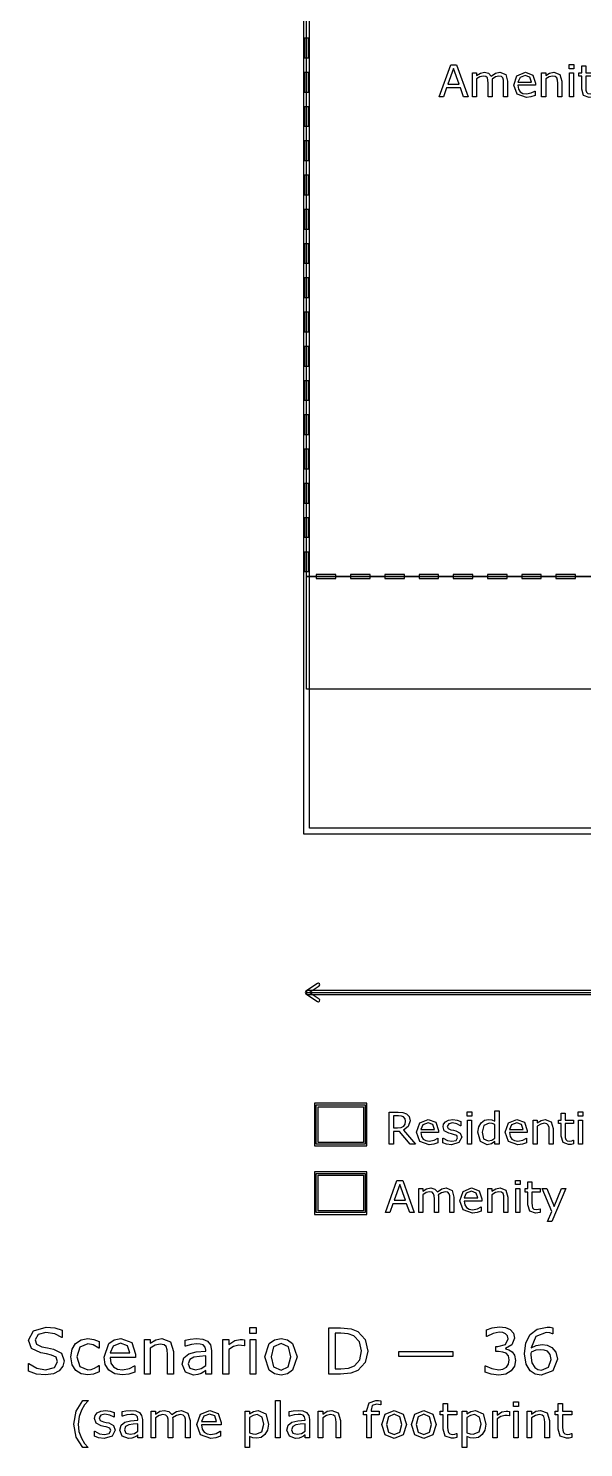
# Model space of a CAD drawing. Extents: x -3 to 198, y 3 to 612.
# Drawn here: x -3.4 to 26.6, y 155 to 231.7 of the extents above; entities that cross this region are included whole.
import ezdxf

# ---------------------------------------------------------------- set-up
doc = ezdxf.new("R2010")
doc.units = 0
doc.header["$MEASUREMENT"] = 0
doc.layers.add('Layer 1', color=7, linetype='Continuous')

msp = doc.modelspace()

# ---------------------------------------------------------------- linework, layer by layer
at = {"layer": 'Layer 1', "color": 7}
for points in [[(11.483006, 307.840781), (11.483006, 188.19656), (71.066891, 188.19656), (71.066891, 307.840781), (11.483006, 307.840781)], [(11.535715, 231.21765), (11.535715, 230.159318), (11.747589, 230.159318), (11.747589, 231.21765), (11.535715, 231.21765)], [(20.380319, 228.042654), (20.134986, 228.042654), (19.965229, 228.525174), (19.216438, 228.525174), (19.046682, 228.042654), (18.812975, 228.042654), (19.443169, 229.773953), (19.750126, 229.773953), (20.380319, 228.042654)], [(19.894303, 228.722844), (19.590834, 229.57279), (19.286202, 228.722844), (19.894303, 228.722844)], [(26.102056, 229.558847), (25.85556, 229.558847), (25.85556, 229.785568), (26.102056, 229.785568), (26.102056, 229.558847)], [(27.19501, 228.054296), (27.060136, 228.027573), (26.931075, 228.016989), (26.628768, 228.12396), (26.525284, 228.466966), (26.525284, 229.157633), (26.37762, 229.157633), (26.37762, 229.341333), (26.525284, 229.341333), (26.525284, 229.714554), (26.743878, 229.714554), (26.743878, 229.341333), (27.19501, 229.341333), (27.19501, 229.157633), (26.743878, 229.157633), (26.743878, 228.565788), (26.748534, 228.405344), (26.781091, 228.298373), (26.850854, 228.229767), (26.988056, 228.208865), (27.099676, 228.223946), (27.183392, 228.250696), (27.195008, 228.250696), (27.19501, 228.054296)], [(11.535715, 229.365569), (11.535715, 228.307237), (11.747589, 228.307237), (11.747589, 229.365569), (11.535715, 229.365569)], [(22.520884, 228.042654), (22.302293, 228.042654), (22.302293, 228.782137), (22.294154, 228.943771), (22.262761, 229.068178), (22.186021, 229.143743), (22.041844, 229.169407), (21.858135, 229.122893), (21.674425, 229.006636), (21.680238, 228.94385), (21.682566, 228.87408), (21.682566, 228.042654), (21.463975, 228.042654), (21.463975, 228.782137), (21.455837, 228.944935), (21.424443, 229.069342), (21.347704, 229.143743), (21.203527, 229.169407), (21.023305, 229.125222), (20.844247, 229.01243), (20.844247, 228.042654), (20.625656, 228.042654), (20.625656, 229.341413), (20.844247, 229.341413), (20.844247, 229.197241), (21.047722, 229.329771), (21.265151, 229.377449), (21.489555, 229.321648), (21.627919, 229.166999), (21.869764, 229.327469), (22.10347, 229.377449), (22.418567, 229.247221), (22.520886, 228.885615), (22.520884, 228.042654)], [(24.028929, 228.669372), (23.072012, 228.669372), (23.108056, 228.46006), (23.206888, 228.314725), (23.349902, 228.231011), (23.533611, 228.203097), (23.799874, 228.255432), (23.991722, 228.360074), (24.003351, 228.360074), (24.003351, 228.121711), (23.777783, 228.043818), (23.535938, 228.012412), (23.031318, 228.186825), (22.849934, 228.684479), (23.023179, 229.190256), (23.48129, 229.377449), (23.885916, 229.223964), (24.02893, 228.787958), (24.028929, 228.669372)], [(23.816152, 228.8368), (23.728948, 229.10305), (23.469662, 229.197241), (23.189447, 229.093763), (23.072012, 228.8368), (23.816152, 228.8368)], [(25.446283, 228.042654), (25.227692, 228.042654), (25.227692, 228.782137), (25.217228, 228.949565), (25.178858, 229.072834), (25.095142, 229.144907), (24.953291, 229.169248), (24.766093, 229.125063), (24.578896, 229.012271), (24.578896, 228.042654), (24.360304, 228.042654), (24.360304, 229.341413), (24.578896, 229.341413), (24.578896, 229.197241), (24.79051, 229.329771), (25.014915, 229.377449), (25.335825, 229.250714), (25.446283, 228.885615), (25.446283, 228.042654)], [(26.088103, 228.042654), (25.869512, 228.042654), (25.869512, 229.341413), (26.088103, 229.341413), (26.088103, 228.042654)], [(11.535715, 227.513488), (11.535715, 226.455156), (11.747589, 226.455156), (11.747589, 227.513488), (11.535715, 227.513488)], [(11.535715, 225.661407), (11.535715, 224.603075), (11.747589, 224.603075), (11.747589, 225.661407), (11.535715, 225.661407)], [(11.535715, 223.809326), (11.535715, 222.750994), (11.747589, 222.750994), (11.747589, 223.809326), (11.535715, 223.809326)], [(11.535715, 221.957245), (11.535715, 220.898913), (11.747589, 220.898913), (11.747589, 221.957245), (11.535715, 221.957245)], [(11.535715, 220.105164), (11.535715, 219.046832), (11.747589, 219.046832), (11.747589, 220.105164), (11.535715, 220.105164)], [(11.535715, 218.253083), (11.535715, 217.194751), (11.747589, 217.194751), (11.747589, 218.253083), (11.535715, 218.253083)], [(11.535715, 216.401002), (11.535715, 215.34267), (11.747589, 215.34267), (11.747589, 216.401002), (11.535715, 216.401002)], [(11.535715, 214.548921), (11.535715, 213.490589), (11.747589, 213.490589), (11.747589, 214.548921), (11.535715, 214.548921)], [(11.535715, 212.69684), (11.535715, 211.638508), (11.747589, 211.638508), (11.747589, 212.69684), (11.535715, 212.69684)], [(11.535715, 210.844759), (11.535715, 209.786427), (11.747589, 209.786427), (11.747589, 210.844759), (11.535715, 210.844759)], [(11.535715, 208.992678), (11.535715, 207.934346), (11.747589, 207.934346), (11.747589, 208.992678), (11.535715, 208.992678)], [(11.535715, 207.140597), (11.535715, 206.082265), (11.747589, 206.082265), (11.747589, 207.140597), (11.535715, 207.140597)], [(11.535715, 205.288516), (11.535715, 204.230184), (11.747589, 204.230184), (11.747589, 205.288516), (11.535715, 205.288516)], [(11.535715, 203.436435), (11.535715, 202.378103), (11.747589, 202.378103), (11.747589, 203.436435), (11.535715, 203.436435)], [(11.641652, 202.11352), (70.908244, 202.11352), (70.908244, 196.028111), (11.641652, 196.028111), (11.641652, 202.11352)], [(12.170818, 202.219459), (12.170818, 202.007581), (13.22915, 202.007581), (13.22915, 202.219459), (12.170818, 202.219459)], [(14.022899, 202.219459), (14.022899, 202.007581), (15.081231, 202.007581), (15.081231, 202.219459), (14.022899, 202.219459)], [(15.87498, 202.219459), (15.87498, 202.007581), (16.933312, 202.007581), (16.933312, 202.219459), (15.87498, 202.219459)], [(17.727061, 202.219459), (17.727061, 202.007581), (18.785393, 202.007581), (18.785393, 202.219459), (17.727061, 202.219459)], [(19.579142, 202.219459), (19.579142, 202.007581), (20.637474, 202.007581), (20.637474, 202.219459), (19.579142, 202.219459)], [(21.431223, 202.219459), (21.431223, 202.007581), (22.489555, 202.007581), (22.489555, 202.219459), (21.431223, 202.219459)], [(23.283304, 202.219459), (23.283304, 202.007581), (24.341636, 202.007581), (24.341636, 202.219459), (23.283304, 202.219459)], [(25.135385, 202.219459), (25.135385, 202.007581), (26.193717, 202.007581), (26.193717, 202.219459), (25.135385, 202.219459)], [(12.23283, 180.113338), (11.597727, 179.690111), (11.562235, 179.623965), (11.597727, 179.557819), (12.23283, 179.134592), (12.29247, 179.122897), (12.3429, 179.156817), (12.354596, 179.216454), (12.320681, 179.266884), (11.784797, 179.623965), (12.320681, 179.981046), (12.354596, 180.031476), (12.3429, 180.091113), (12.29247, 180.125033), (12.23283, 180.113338), (12.23283, 180.113338)], [(11.641652, 179.729904), (11.641652, 179.518026), (70.908244, 179.518026), (70.908244, 179.729904), (11.641652, 179.729904)], [(11.641652, 179.623965), (70.908244, 179.623965)], [(12.078317, 173.631054), (12.078317, 171.329394), (14.909149, 171.329394), (14.909149, 173.631054), (12.078317, 173.631054)], [(12.263319, 173.446058), (14.724147, 173.446058), (14.724147, 171.51439), (12.263319, 171.51439), (12.263319, 173.446058)], [(17.539993, 171.421892), (17.241174, 171.421892), (16.66214, 172.110231), (16.337742, 172.110231), (16.337742, 171.421892), (16.107524, 171.421892), (16.107524, 173.153191), (16.592377, 173.153191), (16.853989, 173.132289), (17.042349, 173.06019), (17.188852, 172.910198), (17.242337, 172.682312), (17.148157, 172.368358), (16.88887, 172.178838), (17.539993, 171.421892)], [(17.001654, 172.665988), (16.974912, 172.79738), (16.88887, 172.895064), (16.770273, 172.941577), (16.608655, 172.9556), (16.337742, 172.9556), (16.337742, 172.30216), (16.570286, 172.30216), (16.760971, 172.32068), (16.899335, 172.392753), (16.976074, 172.50438), (17.001654, 172.665988), (17.001654, 172.665988)], [(18.774799, 172.04861), (17.817882, 172.04861), (17.853926, 171.839298), (17.952757, 171.693963), (18.095772, 171.610249), (18.279481, 171.582335), (18.545744, 171.63467), (18.737592, 171.739312), (18.749218, 171.739312), (18.749218, 171.500949), (18.523651, 171.423056), (18.281806, 171.39165), (17.777186, 171.566063), (17.595802, 172.063717), (17.769047, 172.569494), (18.227158, 172.756687), (18.631784, 172.603202), (18.774798, 172.167196), (18.774799, 172.04861)], [(20.034023, 171.796277), (19.886358, 171.504442), (19.48522, 171.390486), (19.22012, 171.42422), (19.01897, 171.499785), (19.01897, 171.745133), (19.030598, 171.745133), (19.260817, 171.620726), (19.503825, 171.575377), (19.729392, 171.62189), (19.810782, 171.76839), (19.766599, 171.884648), (19.596842, 171.95209), (19.474757, 171.976432), (19.338719, 172.006647), (19.095711, 172.139203), (19.024785, 172.355473), (19.057341, 172.506629), (19.158497, 172.633365), (19.323604, 172.719407), (19.549171, 172.751951), (19.78404, 172.7229), (19.982865, 172.654293), (19.982865, 172.420587), (19.971236, 172.420587), (19.767761, 172.524065), (19.532891, 172.567087), (19.330578, 172.520573), (19.248025, 172.384551), (19.298022, 172.26361), (19.456152, 172.197358), (19.591027, 172.169445), (19.716601, 172.14378), (19.95147, 172.02403), (20.034023, 171.796118), (20.034023, 171.796277)], [(20.581663, 172.938085), (20.335167, 172.938085), (20.335167, 173.164806), (20.581663, 173.164806), (20.581663, 172.938085)], [(20.567711, 171.421892), (20.34912, 171.421892), (20.34912, 172.720651), (20.567711, 172.720651), (20.567711, 171.421892)], [(22.053665, 171.421892), (21.835074, 171.421892), (21.835074, 171.557941), (21.638574, 171.431205), (21.416495, 171.385856), (21.046751, 171.564899), (20.910713, 172.061389), (20.957221, 172.355552), (21.085121, 172.575315), (21.26883, 172.710173), (21.487421, 172.756687), (21.668805, 172.734462), (21.835074, 172.668184), (21.835074, 173.230952), (22.053665, 173.230952), (22.053665, 171.421892)], [(23.571012, 172.04861), (22.614095, 172.04861), (22.650139, 171.839298), (22.74897, 171.693963), (22.891985, 171.610249), (23.075694, 171.582335), (23.341957, 171.63467), (23.533805, 171.739312), (23.545434, 171.739312), (23.545434, 171.500949), (23.319866, 171.423056), (23.078021, 171.39165), (22.573401, 171.566063), (22.392017, 172.063717), (22.565262, 172.569494), (23.023373, 172.756687), (23.427999, 172.603202), (23.571013, 172.167196), (23.571012, 172.04861)], [(24.988366, 171.421892), (24.769775, 171.421892), (24.769775, 172.161375), (24.75931, 172.328803), (24.720941, 172.452072), (24.637225, 172.524145), (24.495374, 172.548486), (24.308176, 172.504301), (24.120978, 172.391509), (24.120978, 171.421892), (23.902387, 171.421892), (23.902387, 172.720651), (24.120978, 172.720651), (24.120978, 172.576479), (24.332593, 172.709009), (24.556998, 172.756687), (24.877908, 172.629952), (24.988366, 172.264853), (24.988366, 171.421892)], [(26.083646, 171.433534), (25.948771, 171.406811), (25.819709, 171.396227), (25.517403, 171.503198), (25.413921, 171.846204), (25.413921, 172.536871), (25.266255, 172.536871), (25.266255, 172.720571), (25.413921, 172.720571), (25.413921, 173.093792), (25.632512, 173.093792), (25.632512, 172.720571), (26.083646, 172.720571), (26.083646, 172.536871), (25.632512, 172.536871), (25.632512, 171.945026), (25.637163, 171.784582), (25.669719, 171.677611), (25.739482, 171.609005), (25.876683, 171.588103), (25.988304, 171.603184), (26.07202, 171.629934), (26.083648, 171.629934), (26.083646, 171.433534)], [(26.582453, 172.938111), (26.335956, 172.938111), (26.335956, 173.164833), (26.582453, 173.164833), (26.582453, 172.938111)], [(26.568499, 171.421892), (26.349909, 171.421892), (26.349909, 172.720651), (26.568499, 172.720651), (26.568499, 171.421892)], [(18.562022, 172.216038), (18.474818, 172.482288), (18.215532, 172.576479), (17.935317, 172.473001), (17.817882, 172.216038), (18.562022, 172.216038)], [(21.835074, 171.741641), (21.835074, 172.486944), (21.676944, 172.541581), (21.524628, 172.556662), (21.238599, 172.428763), (21.13628, 172.065993), (21.215345, 171.713674), (21.468818, 171.593924), (21.657178, 171.634617), (21.835074, 171.741588), (21.835074, 171.741641)], [(23.358235, 172.216038), (23.271031, 172.482288), (23.011745, 172.576479), (22.73153, 172.473001), (22.614095, 172.216038), (23.358235, 172.216038)], [(12.078317, 169.926892), (12.078317, 167.625232), (14.909149, 167.625232), (14.909149, 169.926892), (12.078317, 169.926892)], [(12.263319, 169.741896), (14.724147, 169.741896), (14.724147, 167.810228), (12.263319, 167.810228), (12.263319, 169.741896)], [(17.472555, 167.71773), (17.227221, 167.71773), (17.057464, 168.20025), (16.308674, 168.20025), (16.138917, 167.71773), (15.905211, 167.71773), (16.535404, 169.449029), (16.842362, 169.449029), (17.472555, 167.71773)], [(16.986539, 168.39792), (16.683069, 169.247866), (16.378437, 168.39792), (16.986539, 168.39792)], [(19.613119, 167.71773), (19.394528, 167.71773), (19.394528, 168.457213), (19.38639, 168.618847), (19.354996, 168.743254), (19.278257, 168.818819), (19.13408, 168.844483), (18.95037, 168.797969), (18.766661, 168.681712), (18.772474, 168.618926), (18.774802, 168.549156), (18.774802, 167.71773), (18.556211, 167.71773), (18.556211, 168.457213), (18.548072, 168.620011), (18.516679, 168.744418), (18.43994, 168.818819), (18.295763, 168.844483), (18.115541, 168.800298), (17.936483, 168.687506), (17.936483, 167.71773), (17.717892, 167.71773), (17.717892, 169.016489), (17.936483, 169.016489), (17.936483, 168.872317), (18.139958, 169.004847), (18.357387, 169.052525), (18.581791, 168.996724), (18.720155, 168.842075), (18.962, 169.002545), (19.195706, 169.052525), (19.510803, 168.922297), (19.613122, 168.560691), (19.613119, 167.71773)], [(21.121165, 168.344448), (20.164248, 168.344448), (20.200292, 168.135136), (20.299123, 167.989801), (20.442137, 167.906087), (20.625847, 167.878173), (20.892109, 167.930508), (21.083958, 168.03515), (21.095584, 168.03515), (21.095584, 167.796787), (20.870016, 167.718894), (20.628171, 167.687488), (20.123551, 167.861901), (19.942167, 168.359555), (20.115412, 168.865332), (20.573523, 169.052525), (20.978149, 168.89904), (21.121163, 168.463034), (21.121165, 168.344448)], [(20.908387, 168.511876), (20.821184, 168.778126), (20.561897, 168.872317), (20.281682, 168.768839), (20.164248, 168.511876), (20.908387, 168.511876)], [(22.538518, 167.71773), (22.319927, 167.71773), (22.319927, 168.457213), (22.309463, 168.624641), (22.271093, 168.74791), (22.187378, 168.819983), (22.045526, 168.844324), (21.858328, 168.800139), (21.671131, 168.687347), (21.671131, 167.71773), (21.45254, 167.71773), (21.45254, 169.016489), (21.671131, 169.016489), (21.671131, 168.872317), (21.882746, 169.004847), (22.10715, 169.052525), (22.42806, 168.92579), (22.538519, 168.560691), (22.538518, 167.71773)], [(23.194291, 169.233923), (22.947795, 169.233923), (22.947795, 169.460644), (23.194291, 169.460644), (23.194291, 169.233923)], [(23.180339, 167.71773), (22.961748, 167.71773), (22.961748, 169.016489), (23.180339, 169.016489), (23.180339, 167.71773)], [(24.287247, 167.729372), (24.152371, 167.702649), (24.02331, 167.692065), (23.721003, 167.799036), (23.617521, 168.142042), (23.617521, 168.832709), (23.469856, 168.832709), (23.469856, 169.016409), (23.617521, 169.016409), (23.617521, 169.38963), (23.836112, 169.38963), (23.836112, 169.016409), (24.287247, 169.016409), (24.287247, 168.832709), (23.836112, 168.832709), (23.836112, 168.240864), (23.840763, 168.08042), (23.873319, 167.973449), (23.943082, 167.904843), (24.080283, 167.883941), (24.191904, 167.899022), (24.27562, 167.925772), (24.287248, 167.925772), (24.287247, 167.729372)], [(25.662742, 169.016515), (24.90465, 167.238729), (24.670944, 167.238729), (24.912789, 167.780542), (24.395379, 169.016515), (24.632574, 169.016515), (25.031386, 168.053777), (25.433687, 169.016515), (25.662742, 169.016515)], [(-1.476265, 159.700283), (-1.545123, 159.411411), (-1.734905, 159.169556), (-2.048968, 159.001599), (-2.478915, 158.941141), (-2.965965, 158.991518), (-3.40431, 159.141007), (-3.40431, 159.557514), (-3.380796, 159.557514), (-2.942452, 159.313992), (-2.475556, 159.228346), (-1.995224, 159.344234), (-1.822237, 159.65324), (-1.904532, 159.898456), (-2.151416, 160.021063), (-2.425171, 160.076467), (-2.735875, 160.131897), (-3.229643, 160.372059), (-3.389194, 160.817114), (-3.123836, 161.33104), (-2.450363, 161.532573), (-1.966673, 161.482197), (-1.577033, 161.357922), (-1.577033, 160.96491), (-1.600545, 160.96491), (-1.976749, 161.164776), (-2.452043, 161.245395), (-2.88199, 161.134561), (-3.04322, 160.849049), (-2.962605, 160.603834), (-2.678773, 160.467785), (-2.373107, 160.410688), (-2.037211, 160.341844), (-1.61734, 160.118456), (-1.476264, 159.700283), (-1.476265, 159.700283)], [(8.923088, 161.176524), (8.567037, 161.176524), (8.567037, 161.504025), (8.923088, 161.504025), (8.923088, 161.176524)], [(14.962505, 160.234344), (14.813031, 159.616304), (14.418352, 159.186357), (14.03543, 159.033507), (13.481202, 158.986491), (12.849716, 158.986491), (12.849716, 161.48725), (13.474484, 161.48725), (14.055584, 161.433487), (14.421711, 161.289051), (14.819749, 160.864157), (14.962505, 160.234344), (14.962505, 160.234344)], [(14.614852, 160.239371), (14.512403, 160.734803), (14.206738, 161.052223), (13.892674, 161.16811), (13.494637, 161.201712), (13.182254, 161.201712), (13.182254, 159.271976), (13.494637, 159.271976), (13.912828, 159.307245), (14.242007, 159.43824), (14.520801, 159.7523), (14.614852, 160.239371), (14.614852, 160.239371)], [(22.765377, 160.190661), (22.898057, 160.009263), (22.950121, 159.727112), (22.88798, 159.413052), (22.713314, 159.164502), (22.416045, 158.989825), (22.0432, 158.934395), (21.633407, 158.984798), (21.302549, 159.092271), (21.302549, 159.443294), (21.32774, 159.443294), (21.663636, 159.287084), (22.036481, 159.22496), (22.261532, 159.260229), (22.454672, 159.364342), (22.568877, 159.527246), (22.607505, 159.7523), (22.563839, 159.973994), (22.446275, 160.113403), (22.263211, 160.183941), (22.031443, 160.204049), (21.880289, 160.204049), (21.880289, 160.48284), (21.997853, 160.48284), (22.404288, 160.588647), (22.557121, 160.901014), (22.518492, 161.05889), (22.411006, 161.171417), (22.256493, 161.231875), (22.070071, 161.248808), (21.730815, 161.191711), (21.39156, 161.030474), (21.374764, 161.030474), (21.374764, 161.381496), (21.692187, 161.48897), (22.078467, 161.539347), (22.400928, 161.505771), (22.65285, 161.398271), (22.835914, 161.203458), (22.898054, 160.936415), (22.75026, 160.571978), (22.404287, 160.377166), (22.404287, 160.353618), (22.58903, 160.296521), (22.765375, 160.190714), (22.765377, 160.190661)], [(25.209024, 159.79765), (24.957102, 159.174557), (24.342411, 158.934395), (24.006515, 158.991492), (23.739477, 159.161142), (23.516106, 159.530606), (23.43885, 160.084854), (23.509388, 160.674345), (23.737798, 161.131174), (24.11904, 161.42674), (24.663192, 161.53424), (24.829461, 161.525773), (24.965499, 161.495532), (24.965499, 161.174751), (24.948703, 161.174751), (24.805947, 161.221768), (24.612807, 161.245315), (24.036744, 161.018594), (23.786501, 160.408942), (24.063616, 160.538244), (24.381038, 160.583593), (24.661512, 160.553378), (24.911754, 160.435797), (25.133446, 160.177167), (25.209023, 159.797597), (25.209024, 159.79765)], [(0.41987, 159.104045), (0.119243, 158.986491), (-0.181384, 158.944502), (-0.554229, 159.003292), (-0.844779, 159.184664), (-1.034561, 159.490336), (-1.10174, 159.921951), (-1.03876, 160.33259), (-0.849818, 160.64413), (-0.555909, 160.840642), (-0.181384, 160.906146), (0.134359, 160.860797), (0.41987, 160.749937), (0.41987, 160.398941), (0.403076, 160.398941), (0.104128, 160.571925), (-0.19482, 160.632382), (-0.619729, 160.451011), (-0.774241, 159.921951), (-0.623088, 159.399637), (-0.19482, 159.218266), (0, 159.243401), (0.178025, 159.308885), (0.307345, 159.382783), (0.403076, 159.451654), (0.41987, 159.451654), (0.41987, 159.104045)], [(2.394941, 159.891735), (1.012728, 159.891735), (1.064792, 159.589423), (1.207547, 159.379503), (1.414124, 159.258562), (1.679482, 159.218266), (2.064083, 159.293831), (2.341198, 159.444987), (2.357993, 159.444987), (2.357993, 159.100685), (2.032173, 158.988158), (1.682841, 158.942835), (1.267169, 159.005812), (0.953946, 159.194744), (0.757446, 159.50125), (0.691947, 159.913563), (0.942189, 160.64413), (1.23358, 160.846933), (1.603905, 160.914534), (2.188365, 160.69284), (2.394941, 160.063026), (2.394941, 159.891735)], [(2.087596, 160.133564), (1.961635, 160.518188), (1.58711, 160.654211), (1.182355, 160.504748), (1.012728, 160.133564), (2.087596, 160.133564)], [(4.44223, 158.986491), (4.126487, 158.986491), (4.126487, 160.054639), (4.111371, 160.296494), (4.055948, 160.474506), (3.935026, 160.578646), (3.730129, 160.613915), (3.459732, 160.550097), (3.189336, 160.387167), (3.189336, 158.986491), (2.873594, 158.986491), (2.873594, 160.862464), (3.189336, 160.862464), (3.189336, 160.654211), (3.495002, 160.845689), (3.819142, 160.914534), (4.282679, 160.731469), (4.44223, 160.204128), (4.44223, 158.986491)], [(6.507993, 158.986491), (6.193929, 158.986491), (6.193929, 159.186357), (6.079725, 159.105739), (5.942007, 159.02512), (5.760623, 158.961303), (5.520457, 158.934421), (5.09051, 159.102378), (4.914164, 159.530632), (5.004856, 159.874934), (5.266855, 160.083188), (5.678328, 160.185634), (6.193929, 160.225957), (6.193929, 160.274666), (6.155301, 160.452678), (6.047814, 160.563512), (5.886584, 160.615581), (5.690085, 160.629075), (5.41297, 160.5955), (5.097228, 160.50144), (5.080432, 160.50144), (5.080432, 160.822221), (5.34747, 160.877651), (5.691763, 160.907866), (6.036057, 160.874291), (6.291338, 160.76343), (6.452569, 160.563564), (6.507992, 160.259585), (6.507993, 158.986491)], [(8.286564, 160.518188), (8.269768, 160.518188), (8.132051, 160.541736), (7.975859, 160.550203), (7.693706, 160.484692), (7.431707, 160.318428), (7.431707, 158.986491), (7.115965, 158.986491), (7.115965, 160.862464), (7.431708, 160.862464), (7.431708, 160.585366), (7.762565, 160.798646), (8.056475, 160.862464), (8.175718, 160.857437), (8.286564, 160.842356), (8.286564, 160.518188)], [(8.902934, 158.986491), (8.587191, 158.986491), (8.587191, 160.862464), (8.902934, 160.862464), (8.902934, 158.986491)], [(11.126568, 159.923644), (10.89144, 159.199798), (10.616425, 159.000765), (10.261635, 158.934421), (9.904325, 159.000765), (9.62847, 159.199798), (9.395022, 159.923644), (9.62847, 160.64749), (9.904325, 160.847773), (10.261635, 160.914534), (10.616425, 160.847773), (10.89144, 160.64749), (11.126568, 159.923644), (11.126568, 159.923644)], [(10.800748, 159.923644), (10.657992, 160.464425), (10.261635, 160.642463), (9.861918, 160.464425), (9.720841, 159.923644), (9.863597, 159.38789), (10.261635, 159.206492), (10.656313, 159.386197), (10.800748, 159.923644), (10.800748, 159.923644)], [(6.193929, 159.448347), (6.193929, 159.97066), (5.852995, 159.945525), (5.54397, 159.896815), (5.323958, 159.775901), (5.239984, 159.55254), (5.337394, 159.308991), (5.634662, 159.228399), (5.938648, 159.292217), (6.193929, 159.4484), (6.193929, 159.448347)], [(19.555888, 159.947139), (16.63023, 159.947139), (16.63023, 160.215849), (19.555888, 160.215849), (19.555888, 159.947139)], [(24.868089, 159.784156), (24.821064, 160.042812), (24.66991, 160.220824), (24.498603, 160.291361), (24.302104, 160.30803), (24.036745, 160.274455), (23.784823, 160.170315), (23.779786, 160.098084), (23.778119, 160.012438), (23.831862, 159.592571), (23.983015, 159.350716), (24.149284, 159.241549), (24.345784, 159.207973), (24.728706, 159.355769), (24.868102, 159.784024), (24.868089, 159.784156)], [(-0.162393, 155.01465), (-0.45824, 155.01465), (-0.813515, 155.58697), (-0.940122, 156.285892), (-0.813515, 156.984815), (-0.45824, 157.557134), (-0.162393, 157.557134), (-0.162393, 157.54417), (-0.362639, 157.325836), (-0.538339, 157.039028), (-0.664946, 156.688932), (-0.712746, 156.285866), (-0.666238, 155.881477), (-0.538339, 155.532677), (-0.361347, 155.245869), (-0.162393, 155.027536), (-0.162393, 155.01465)], [(10.207762, 155.546912), (9.964883, 155.546912), (9.964883, 157.557134), (10.207762, 157.557134), (10.207762, 155.546912)], [(15.658327, 157.321999), (15.645407, 157.321999), (15.540762, 157.345283), (15.427075, 157.358247), (15.199699, 157.288477), (15.129935, 157.039134), (15.129935, 156.990054), (15.567893, 156.990054), (15.567893, 156.785928), (15.137687, 156.785928), (15.137687, 155.546912), (14.894808, 155.546912), (14.894808, 156.785848), (14.730736, 156.785848), (14.730736, 156.989974), (14.894808, 156.989974), (14.894808, 157.037784), (15.022708, 157.431801), (15.392194, 157.570046), (15.538179, 157.562373), (15.658327, 157.544381), (15.658327, 157.321999)], [(19.773058, 155.559824), (19.623196, 155.530111), (19.479794, 155.518469), (19.143898, 155.63732), (19.028918, 156.018425), (19.028918, 156.785822), (18.864845, 156.785822), (18.864845, 156.989948), (19.028918, 156.989948), (19.028918, 157.404655), (19.271797, 157.404655), (19.271797, 156.989948), (19.773058, 156.989948), (19.773058, 156.785822), (19.271797, 156.785822), (19.271797, 156.128254), (19.276964, 155.949951), (19.313138, 155.831101), (19.390652, 155.754874), (19.543098, 155.731591), (19.667121, 155.74826), (19.760138, 155.777972), (19.773058, 155.777972), (19.773058, 155.559824)], [(23.104891, 157.231671), (22.831007, 157.231671), (22.831007, 157.48358), (23.104891, 157.48358), (23.104891, 157.231671)], [(25.9936, 155.559877), (25.843739, 155.530164), (25.700337, 155.518522), (25.364441, 155.637373), (25.24946, 156.018478), (25.24946, 156.785875), (25.085388, 156.785875), (25.085388, 156.990001), (25.24946, 156.990001), (25.24946, 157.404708), (25.492339, 157.404708), (25.492339, 156.990001), (25.9936, 156.990001), (25.9936, 156.785875), (25.492339, 156.785875), (25.492339, 156.128307), (25.497507, 155.950004), (25.53368, 155.831154), (25.611195, 155.754927), (25.76364, 155.731644), (25.887664, 155.748313), (25.980681, 155.778025), (25.9936, 155.778025), (25.9936, 155.559877)], [(1.297464, 155.962916), (1.133392, 155.638643), (0.687683, 155.51204), (0.393128, 155.549505), (0.169628, 155.633457), (0.169628, 155.906057), (0.182547, 155.906057), (0.438345, 155.767839), (0.708354, 155.717436), (0.958984, 155.769109), (1.049418, 155.931907), (1.000325, 156.061103), (0.811707, 156.136033), (0.676056, 156.163152), (0.524903, 156.196754), (0.254894, 156.344021), (0.176087, 156.584315), (0.212261, 156.752273), (0.324657, 156.893084), (0.508108, 156.988678), (0.758738, 157.024846), (1.019704, 156.992567), (1.24062, 156.916341), (1.24062, 156.656652), (1.227701, 156.656652), (1.001617, 156.77164), (0.740652, 156.81945), (0.515859, 156.767777), (0.424134, 156.616621), (0.479686, 156.482266), (0.655386, 156.408606), (0.805247, 156.377597), (0.944773, 156.349181), (1.205739, 156.216122), (1.297464, 155.962916), (1.297464, 155.962916)], [(2.766365, 155.546912), (2.524778, 155.546912), (2.524778, 155.700661), (2.436928, 155.638643), (2.330992, 155.576625), (2.191466, 155.527545), (2.006723, 155.506907), (1.675994, 155.636103), (1.540343, 155.965535), (1.610106, 156.230383), (1.811644, 156.390588), (2.128162, 156.469381), (2.524778, 156.50039), (2.524778, 156.537855), (2.495064, 156.674803), (2.412382, 156.760078), (2.288359, 156.800109), (2.137205, 156.810428), (1.92404, 156.784499), (1.681161, 156.712162), (1.668242, 156.712162), (1.668242, 156.958912), (1.873656, 157.001536), (2.138497, 157.02482), (2.403339, 156.998891), (2.599709, 156.913615), (2.723732, 156.759893), (2.766365, 156.526054), (2.766365, 155.546912)], [(5.339848, 155.546912), (5.096969, 155.546912), (5.096969, 156.368575), (5.087926, 156.548147), (5.053044, 156.686365), (4.967778, 156.770344), (4.807582, 156.79876), (4.60346, 156.747087), (4.399338, 156.617918), (4.405797, 156.548147), (4.40839, 156.470624), (4.40839, 155.546912), (4.165511, 155.546912), (4.165511, 156.368575), (4.156467, 156.549443), (4.121586, 156.687662), (4.036319, 156.770344), (3.876123, 156.79876), (3.675877, 156.74968), (3.476923, 156.624373), (3.476923, 155.546912), (3.234044, 155.546912), (3.234044, 156.989974), (3.476923, 156.989974), (3.476923, 156.829769), (3.703007, 156.977062), (3.944594, 157.030032), (4.193932, 156.968014), (4.34767, 156.796194), (4.616387, 156.97447), (4.87606, 157.030032), (5.226168, 156.885332), (5.339856, 156.483536), (5.339848, 155.546912)], [(7.015454, 156.243242), (5.952213, 156.243242), (5.992262, 156.0107), (6.102075, 155.849225), (6.260979, 155.756197), (6.465101, 155.725188), (6.760948, 155.783343), (6.974113, 155.899601), (6.987033, 155.899601), (6.987033, 155.634754), (6.736403, 155.548208), (6.467685, 155.51331), (5.906997, 155.707117), (5.705459, 156.260043), (5.897954, 156.822017), (6.406966, 157.030032), (6.85655, 156.859482), (7.015455, 156.37503), (7.015454, 156.243242)], [(6.779035, 156.429296), (6.682142, 156.725127), (6.394046, 156.829769), (6.082696, 156.714808), (5.952213, 156.429296), (6.779035, 156.429296)], [(9.58377, 156.285892), (9.533385, 155.964186), (9.391275, 155.718732), (9.189738, 155.570169), (8.945567, 155.518496), (8.741445, 155.543102), (8.556702, 155.619302), (8.556702, 155.014703), (8.313823, 155.014703), (8.313823, 156.990027), (8.556702, 156.990027), (8.556702, 156.838871), (8.773743, 156.974522), (9.032125, 157.030085), (9.437784, 156.832415), (9.58377, 156.285945), (9.58377, 156.285892)], [(9.333139, 156.279542), (9.243998, 156.669696), (8.970113, 156.798866), (8.759532, 156.753649), (8.556702, 156.634798), (8.556702, 155.817025), (8.733694, 155.75371), (8.902934, 155.737041), (9.219452, 155.87399), (9.333139, 156.279648), (9.333139, 156.279542)], [(11.809729, 155.546912), (11.568142, 155.546912), (11.568142, 155.700661), (11.480293, 155.638643), (11.374356, 155.576625), (11.23483, 155.527545), (11.050087, 155.506907), (10.719358, 155.636103), (10.583708, 155.965535), (10.653471, 156.230383), (10.855008, 156.390588), (11.171526, 156.469381), (11.568142, 156.50039), (11.568142, 156.537855), (11.538428, 156.674803), (11.455746, 156.760078), (11.331723, 156.800109), (11.18057, 156.810428), (10.967405, 156.784499), (10.724526, 156.712162), (10.711606, 156.712162), (10.711606, 156.958912), (10.917019, 157.001536), (11.181861, 157.02482), (11.446702, 156.998891), (11.643073, 156.913615), (11.767096, 156.759893), (11.809729, 156.526054), (11.809729, 155.546912)], [(13.484044, 155.546912), (13.241165, 155.546912), (13.241165, 156.368575), (13.229539, 156.554603), (13.186906, 156.691551), (13.093889, 156.77164), (12.936275, 156.79876), (12.728278, 156.74968), (12.520281, 156.624373), (12.520281, 155.546912), (12.277402, 155.546912), (12.277402, 156.989974), (12.520281, 156.989974), (12.520281, 156.829769), (12.755408, 156.977062), (13.004747, 157.030032), (13.361314, 156.889194), (13.484045, 156.483536), (13.484044, 155.546912)], [(17.041962, 156.267795), (16.861094, 155.71098), (16.376628, 155.506854), (15.889579, 155.71098), (15.710003, 156.267795), (15.889579, 156.82461), (16.376628, 157.030032), (16.861094, 156.82461), (17.041962, 156.267795), (17.041962, 156.267795)], [(16.791331, 156.267795), (16.681519, 156.683799), (16.376628, 156.820747), (16.069154, 156.683799), (15.960633, 156.267795), (16.070446, 155.85568), (16.376628, 155.716139), (16.680227, 155.854384), (16.791331, 156.267795), (16.791331, 156.267795)], [(18.647805, 156.267795), (18.466937, 155.71098), (17.982471, 155.506854), (17.495422, 155.71098), (17.315846, 156.267795), (17.495422, 156.82461), (17.982471, 157.030032), (18.466937, 156.82461), (18.647805, 156.267795), (18.647805, 156.267795)], [(18.397174, 156.267795), (18.287362, 156.683799), (17.982471, 156.820747), (17.674997, 156.683799), (17.566477, 156.267795), (17.676289, 155.85568), (17.982471, 155.716139), (18.28607, 155.854384), (18.397174, 156.267795), (18.397174, 156.267795)], [(21.336268, 156.285892), (21.285883, 155.964186), (21.143773, 155.718732), (20.942235, 155.570169), (20.698065, 155.518496), (20.493943, 155.543102), (20.3092, 155.619302), (20.3092, 155.014703), (20.066321, 155.014703), (20.066321, 156.990027), (20.3092, 156.990027), (20.3092, 156.838871), (20.526241, 156.974522), (20.784622, 157.030085), (21.190282, 156.832415), (21.336268, 156.285945), (21.336268, 156.285892)], [(21.085637, 156.279542), (20.996496, 156.669696), (20.722611, 156.798866), (20.51203, 156.753649), (20.3092, 156.634798), (20.3092, 155.817025), (20.486192, 155.75371), (20.655432, 155.737041), (20.971949, 155.87399), (21.085637, 156.279648), (21.085637, 156.279542)], [(22.615258, 156.725232), (22.602338, 156.725232), (22.496402, 156.743224), (22.376254, 156.749574), (22.159213, 156.699197), (21.957675, 156.571298), (21.957675, 155.546912), (21.714796, 155.546912), (21.714796, 156.989974), (21.957675, 156.989974), (21.957675, 156.7768), (22.212182, 156.940894), (22.438266, 156.989974), (22.529991, 156.986005), (22.615257, 156.974364), (22.615258, 156.725232)], [(23.089388, 155.546912), (22.846509, 155.546912), (22.846509, 156.989974), (23.089388, 156.989974), (23.089388, 155.546912)], [(24.776622, 155.546912), (24.533743, 155.546912), (24.533743, 156.368575), (24.522117, 156.554603), (24.479484, 156.691551), (24.386467, 156.77164), (24.228854, 156.79876), (24.020856, 156.74968), (23.812859, 156.624373), (23.812859, 155.546912), (23.56998, 155.546912), (23.56998, 156.989974), (23.812859, 156.989974), (23.812859, 156.829769), (24.047986, 156.977062), (24.297325, 157.030032), (24.653892, 156.889194), (24.776623, 156.483536), (24.776622, 155.546912)], [(2.524778, 155.902194), (2.524778, 156.303963), (2.262521, 156.284649), (2.024809, 156.247184), (1.855569, 156.154156), (1.790974, 155.982336), (1.865904, 155.795011), (2.094572, 155.732993), (2.328408, 155.7821), (2.524778, 155.902247), (2.524778, 155.902194)], [(11.568142, 155.902194), (11.568142, 156.303963), (11.305885, 156.284649), (11.068174, 156.247184), (10.898933, 156.154156), (10.834338, 155.982336), (10.909269, 155.795011), (11.137937, 155.732993), (11.371772, 155.7821), (11.568142, 155.902247), (11.568142, 155.902194)]]:
    msp.add_lwpolyline(points, dxfattribs=at)
for points in [[(11.800298, 307.523493), (70.749597, 307.523493), (70.749597, 188.513848), (11.800298, 188.513848), (11.800298, 307.523493)], [(11.641652, 248.150962), (70.908244, 248.150962), (70.908244, 202.11352), (11.641652, 202.11352), (11.641652, 248.150962)], [(12.170818, 173.538556), (14.816648, 173.538556), (14.816648, 171.421892), (12.170818, 171.421892), (12.170818, 173.538556)], [(12.170818, 169.834394), (14.816648, 169.834394), (14.816648, 167.71773), (12.170818, 167.71773), (12.170818, 169.834394)]]:
    msp.add_lwpolyline(points, close=True, dxfattribs=at)

doc.saveas('drawing.dxf')
